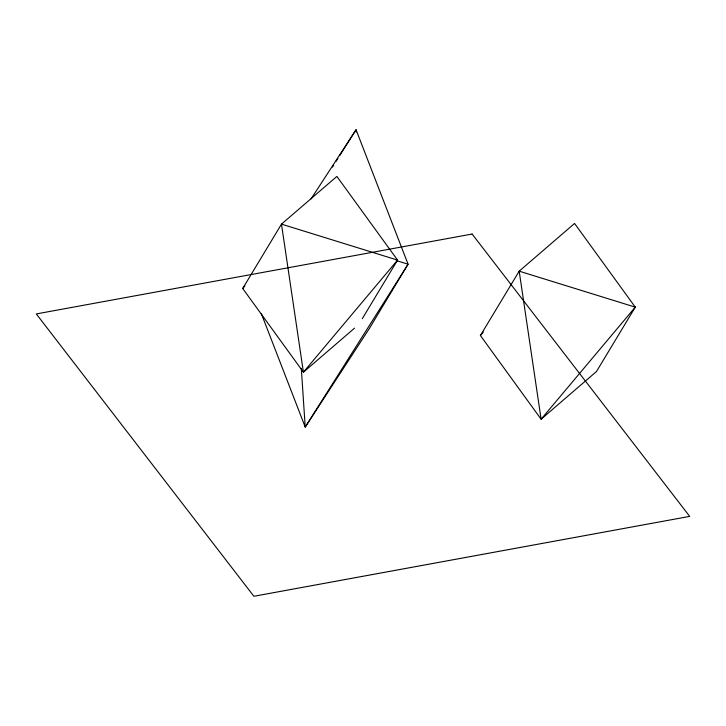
<?xml version="1.0" encoding="UTF-8"?>
<svg xmlns="http://www.w3.org/2000/svg" width="726" height="726" viewBox="0 0 726 726"><rect width="100%" height="100%" fill="white"/><g stroke="black" fill="none" stroke-linecap="round" stroke-linejoin="round"><path stroke-width="1.09" d="M354.542 328.134L303.414 372.184L242.711 288.494L281.479 224.134L336.873 176.418L397.576 260.108L362.274 318.705M480.403 335.521L519.181 271.17L574.565 223.454L635.268 307.143L596.5 371.494L541.106 419.211L480.403 335.521L483.307 332.072M332.454 167.089L333.67 165.174M336.084 161.344L337.899 158.468M339.714 155.591L356.049 129.727L408.066 264.21L369.298 328.569L305.219 427.088L261.333 313.614M311.082 198.879L356.049 129.727L356.203 131.987M242.711 288.494L244.88 285.908M396.242 260.552L408.066 264.21L305.219 427.088L301.308 368.336M397.576 260.108L303.414 372.184L281.479 224.134L397.576 260.108M635.268 307.143L541.106 419.211L519.181 271.17L635.268 307.143M472.118 234.044L36.3 313.931L253.882 596.273L689.7 516.386L472.118 234.044"/></g></svg>
